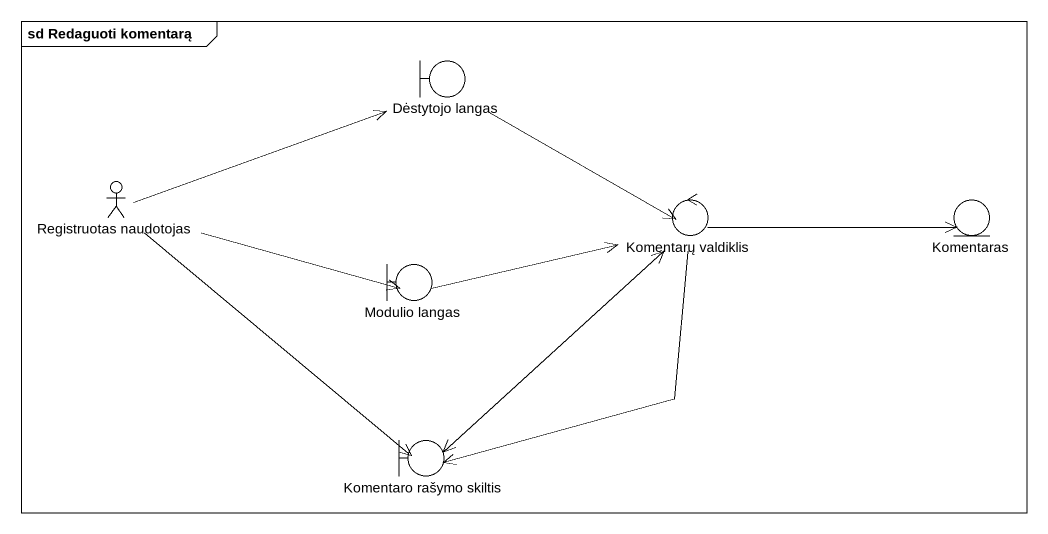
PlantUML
@startuml
mainframe sd Redaguoti komentarą
boundary "Dėstytojo langas" as Dėstytojo_langas
actor "Registruotas naudotojas" as Registruotas_naudotojas
control "Komentarų valdiklis" as Komentarų_valdiklis
entity Komentaras
boundary "Modulio langas" as Modulio_langas
boundary "Komentaro rašymo skiltis" as Komentaro_rašymo_skiltis
Dėstytojo_langas -right-> Komentarų_valdiklis
Registruotas_naudotojas -right-> Dėstytojo_langas
Registruotas_naudotojas -right-> Modulio_langas
Registruotas_naudotojas --> Komentaro_rašymo_skiltis
Komentarų_valdiklis -right-> Komentaras
Komentarų_valdiklis --> Komentaro_rašymo_skiltis
Komentarų_valdiklis --> Komentaro_rašymo_skiltis
Modulio_langas -right-> Komentarų_valdiklis
Komentaro_rašymo_skiltis -up-> Komentarų_valdiklis
@enduml
